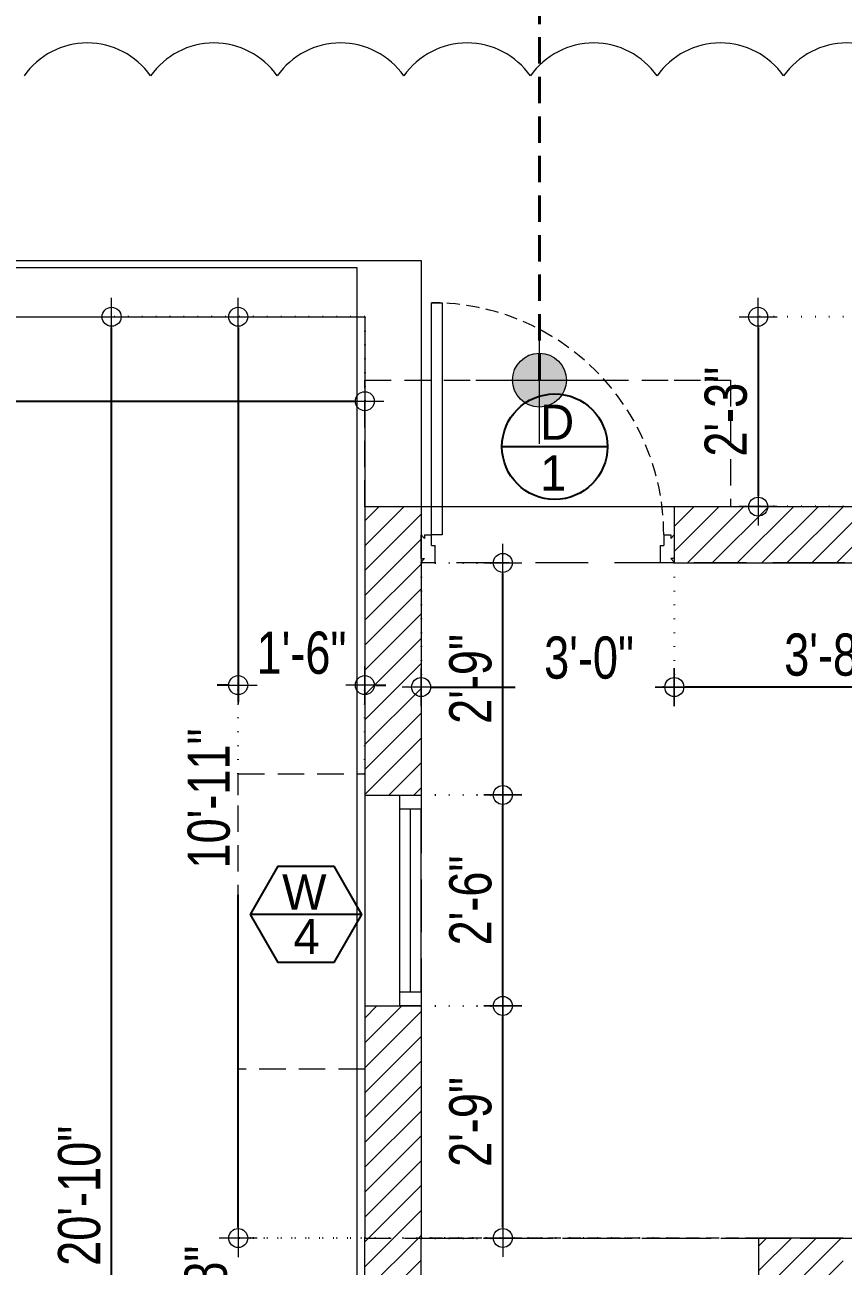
# Model space of a CAD drawing. Header units: inches. Extents: x 13 to 21264, y -72369 to -55.
# Drawn here: x 11349.2 to 11465.5, y -71150.6 to -70974.1 of the extents above; entities that cross this region are included whole.
import ezdxf

# ---------------------------------------------------------------- set-up
doc = ezdxf.new("R2010")
doc.units = ezdxf.units.IN
doc.header["$LTSCALE"] = 15
doc.header["$MEASUREMENT"] = 0
doc.header["$PDMODE"] = 34
for name, pattern in [('DOT2', [0.125, 0, -0.125]), ('HIDDEN', [0.375, 0.25, -0.125]), ('HIDDEN2', [0.1875, 0.125, -0.0625])]:
    doc.linetypes.add(name, pattern=pattern)
doc.layers.get('0').update_dxf_attribs({"linetype": 'CONTINUOUS', "lineweight": 13})
doc.layers.get('DEFPOINTS').update_dxf_attribs({"linetype": 'CONTINUOUS', "lineweight": 13})
doc.layers.add('1', color=8, linetype='CONTINUOUS')
doc.layers.add('2', color=36, linetype='CONTINUOUS')
for name, color, linetype, lineweight in [('A-Wall', 7, 'CONTINUOUS', 40), ('AR-WALL', 7, 'CONTINUOUS', 13), ('DOOR', 17, 'CONTINUOUS', 13), ('INNER DIM', 30, 'CONTINUOUS', 13), ('parapet wall', 4, 'CONTINUOUS', 13), ('WIN', 152, 'CONTINUOUS', 13)]:
    doc.layers.add(name, color=color, linetype=linetype, lineweight=lineweight)
doc.layers.add('AR-WALL HATCH', color=7, linetype='CONTINUOUS', lineweight=9, true_color=0xfa0000)
doc.layers.add('REVISION - 2', color=7, linetype='CONTINUOUS', lineweight=13, true_color=0x1a6600)
doc.layers.add('BOXTEXT', color=232, linetype='CONTINUOUS', true_color=0xbd005e)
doc.styles.add('rob', font='')
doc.styles.add('RS', font='', dxfattribs={"width": 0.8})
doc.styles.get('rob').set_extended_font_data('Century Gothic')
doc.styles.get('RS').set_extended_font_data('Century Gothic')
doc.dimstyles.new('SECTION DIM', dxfattribs={"dimscale": 0.6, "dimtxt": 9, "dimasz": 2, "dimexe": 0, "dimexo": 0, "dimgap": 1, "dimtad": 1, "dimzin": 3, "dimdsep": 46, "dimlunit": 4, "dimtxsty": 'RS', "dimblk1": 'CUT', "dimblk2": 'CUT', "dimsah": 1, "dimcen": 0, "dimclrd": 251, "dimclre": 21, "dimclrt": 4, "dimadec": 0, "dimazin": 0, "dimtfac": 1, "dimtix": 1, "dimtofl": 0, "dimtmove": 2, "dimatfit": 3, "dimfxl": 0, "dimtolj": 1, "dimtzin": 3, "dimarcsym": 0})
doc.dimstyles.new('WORKING DIM-altura', dxfattribs={"dimscale": 0, "dimtxt": 6, "dimasz": 1.5, "dimexe": 0, "dimexo": 0, "dimgap": 2, "dimtad": 1, "dimzin": 3, "dimdsep": 46, "dimlunit": 4, "dimtxsty": 'RS', "dimblk1": 'CUT-15', "dimblk2": 'CUT-15', "dimsah": 1, "dimcen": 0, "dimclrd": 49, "dimclre": 109, "dimclrt": 41, "dimadec": 0, "dimazin": 0, "dimtfac": 0.75, "dimtix": 1, "dimtofl": 0, "dimtmove": 2, "dimatfit": 2, "dimldrblk": 'CUT-15', "dimfxl": 1, "dimtolj": 1, "dimtzin": 3, "dimlwd": -1, "dimlwe": -1, "dimarcsym": 0})
pattern_1 = [(45, (16740.3535, -1712.1522), (-1.76776695, 1.76776695), [])]

# ---------------------------------------------------------------- blocks, each defined once
blk = doc.blocks.new('*U142')
at = {"layer": 'WIN', "ltscale": 2}
for p, q in [((0, 0), (30, 0)), ((2, -5), (0, -5)), ((0, -5), (0, -8)), ((28, -5), (2, -5)), ((2, -8), (2, -5)), ((30, -5), (28, -5)), ((28, -5), (28, -8)), ((30, -8), (30, -5)), ((28, -6.5), (2, -6.5)), ((0, -8), (2, -8)), ((28, -8), (2, -8)), ((28, -8), (30, -8))]:
    blk.add_line(p, q, dxfattribs=at)
blk = doc.blocks.new('CUT')
at = {"layer": 'INNER DIM', "color": 9}
blk.add_line((0, 1.8), (0, -1.8), dxfattribs=at)
at = {"layer": 'INNER DIM', "color": 8}
blk.add_line((-1.8, 0), (1.8, 0), dxfattribs=at)
at = {"layer": 'INNER DIM', "color": 9}
blk.add_circle((0, 0), 0.9, dxfattribs=at)
blk = doc.blocks.new('*D698')
at = {"layer": 'DEFPOINTS', "color": 0, "transparency": 16777216}
for p in [(11379.49, -71146.64), (11440.49, -71146.64, 0.01), (11397.49, -71154.64, 0.01)]:
    blk.add_point(p, dxfattribs=at)
at = {"layer": 'INNER DIM', "color": 251, "lineweight": -2, "transparency": 16777216}
for p, q in [((11379.49, -71145.14), (11379.49, -71143.64)), ((11379.49, -71156.14), (11379.49, -71157.64))]:
    blk.add_line(p, q, dxfattribs=at)
at = {"layer": 'INNER DIM', "color": 21, "linetype": 'DOT2', "lineweight": -2, "transparency": 16777216}
for p, q in [((11440.49, -71146.64), (11379.49, -71146.64)), ((11397.49, -71154.64), (11379.49, -71154.64))]:
    blk.add_line(p, q, dxfattribs=at)
at = {"layer": 'INNER DIM', "color": 251, "lineweight": -2, "transparency": 16777216, "xscale": 1.5, "yscale": 1.5, "zscale": 1.5}
for p, rotation in [((11379.49, -71146.64), 270), ((11379.49, -71154.64), 90)]:
    blk.add_blockref('CUT', p, dxfattribs=dict(at, rotation=rotation))
at = {"layer": 'INNER DIM', "color": 7, "lineweight": 0, "transparency": 16777216, "insert": (11374.91, -71150.64), "char_height": 6, "attachment_point": 5, "rotation": 90, "style": 'RS'}
blk.add_mtext('\\A1;8"', dxfattribs=at)
blk = doc.blocks.new('*D699')
at = {"layer": 'DEFPOINTS', "color": 0, "transparency": 16777216}
for p in [(11361.49, -71015.63), (11397.49, -71015.63, 0.01), (11401.49, -71265.63, 0.01)]:
    blk.add_point(p, dxfattribs=at)
at = {"layer": 'INNER DIM', "color": 21, "linetype": 'DOT2', "lineweight": -2, "transparency": 16777216}
for p, q in [((11397.49, -71015.63), (11361.49, -71015.63)), ((11401.49, -71265.63), (11361.49, -71265.63))]:
    blk.add_line(p, q, dxfattribs=at)
at = {"layer": 'INNER DIM', "color": 251, "lineweight": -2, "transparency": 16777216}
blk.add_line((11361.49, -71264.13), (11361.49, -71017.13), dxfattribs=at)
at = {"layer": 'INNER DIM', "color": 251, "lineweight": -2, "transparency": 16777216, "xscale": 1.5, "yscale": 1.5, "zscale": 1.5}
for p, rotation in [((11361.49, -71015.63), 90), ((11361.49, -71265.63), 270)]:
    blk.add_blockref('CUT', p, dxfattribs=dict(at, rotation=rotation))
at = {"layer": 'INNER DIM', "color": 7, "lineweight": 0, "transparency": 16777216, "insert": (11356.91, -71140.63), "char_height": 6, "attachment_point": 5, "rotation": 90, "style": 'RS'}
blk.add_mtext('\\A1;20\'-10"', dxfattribs=at)
blk = doc.blocks.new('*D728')
at = {"layer": 'DEFPOINTS', "color": 0, "transparency": 16777216}
for p in [(11129.5, -71015.63), (11397.49, -71015.63, 0.01), (11397.49, -71027.63)]:
    blk.add_point(p, dxfattribs=at)
at = {"layer": 'INNER DIM', "color": 21, "linetype": 'DOT2', "lineweight": -2, "transparency": 16777216}
for p, q in [((11129.5, -71015.63), (11129.5, -71027.63)), ((11397.49, -71015.63), (11397.49, -71027.63))]:
    blk.add_line(p, q, dxfattribs=at)
at = {"layer": 'INNER DIM', "color": 251, "lineweight": -2, "transparency": 16777216}
blk.add_line((11131, -71027.63), (11395.99, -71027.63), dxfattribs=at)
at = {"layer": 'INNER DIM', "color": 251, "lineweight": -2, "transparency": 16777216, "xscale": 1.5, "yscale": 1.5, "zscale": 1.5, "rotation": 180}
blk.add_blockref('CUT', (11129.5, -71027.63), dxfattribs=at)
at = {"layer": 'INNER DIM', "color": 251, "lineweight": -2, "transparency": 16777216, "xscale": 1.5, "yscale": 1.5, "zscale": 1.5}
blk.add_blockref('CUT', (11397.49, -71027.63), dxfattribs=at)
at = {"layer": 'INNER DIM', "color": 7, "lineweight": 0, "transparency": 16777216, "insert": (11263.49, -71023.06), "char_height": 6, "attachment_point": 5, "style": 'RS'}
blk.add_mtext('\\A1;22\'-4"', dxfattribs=at)
blk = doc.blocks.new('*D729')
at = {"layer": 'DEFPOINTS', "color": 0, "transparency": 16777216}
for p in [(11379.49, -71015.63), (11397.49, -71015.63, 0.01), (11397.49, -71146.64, 0.01)]:
    blk.add_point(p, dxfattribs=at)
at = {"layer": 'INNER DIM', "color": 21, "linetype": 'DOT2', "lineweight": -2, "transparency": 16777216}
for p, q in [((11397.49, -71015.63), (11379.49, -71015.63)), ((11397.49, -71146.64), (11379.49, -71146.64))]:
    blk.add_line(p, q, dxfattribs=at)
at = {"layer": 'INNER DIM', "color": 251, "lineweight": -2, "transparency": 16777216}
for p, q in [((11379.49, -71017.13), (11379.49, -71070.45)), ((11379.49, -71145.14), (11379.49, -71097.82))]:
    blk.add_line(p, q, dxfattribs=at)
at = {"layer": 'INNER DIM', "color": 251, "lineweight": -2, "transparency": 16777216, "xscale": 1.5, "yscale": 1.5, "zscale": 1.5}
for p, rotation in [((11379.49, -71015.63), 90), ((11379.49, -71146.64), 270)]:
    blk.add_blockref('CUT', p, dxfattribs=dict(at, rotation=rotation))
at = {"layer": 'INNER DIM', "color": 7, "lineweight": 0, "transparency": 16777216, "insert": (11375.33, -71084.13), "char_height": 6, "attachment_point": 5, "rotation": 90, "style": 'RS'}
blk.add_mtext('\\A1;10\'-11"', dxfattribs=at)
blk = doc.blocks.new('*D582')
at = {"layer": 'DEFPOINTS', "color": 0, "transparency": 16777216}
for p in [(11405.49, -71050.63, -0.01), (11441.49, -71050.63, -0.01), (11405.49, -71068.28)]:
    blk.add_point(p, dxfattribs=at)
at = {"layer": 'INNER DIM', "color": 21, "linetype": 'DOT2', "lineweight": -2, "transparency": 16777216}
for p, q in [((11405.49, -71050.63), (11405.49, -71068.28)), ((11441.49, -71050.63), (11441.49, -71068.28))]:
    blk.add_line(p, q, dxfattribs=at)
at = {"layer": 'INNER DIM', "color": 251, "lineweight": -2, "transparency": 16777216}
for p, q in [((11406.99, -71068.28), (11418.88, -71068.28)), ((11439.99, -71068.28), (11439.86, -71068.28))]:
    blk.add_line(p, q, dxfattribs=at)
at = {"layer": 'INNER DIM', "color": 251, "lineweight": -2, "transparency": 16777216, "xscale": 1.5, "yscale": 1.5, "zscale": 1.5}
for p, rotation in [((11405.49, -71068.28), 179.9999595723075), ((11441.49, -71068.28), 359.9999595723074)]:
    blk.add_blockref('CUT', p, dxfattribs=dict(at, rotation=rotation))
at = {"layer": 'INNER DIM', "color": 7, "lineweight": 0, "transparency": 16777216, "insert": (11429.37, -71064.13), "char_height": 6, "attachment_point": 5, "rotation": 360, "style": 'RS'}
blk.add_mtext('\\A1;3\'-0"', dxfattribs=at)
blk = doc.blocks.new('*D584')
at = {"layer": 'DEFPOINTS', "color": 0, "transparency": 16777216}
for p in [(11379.49, -71068.01), (11379.49, -71080.63), (11397.49, -71080.63)]:
    blk.add_point(p, dxfattribs=at)
at = {"layer": 'INNER DIM', "color": 251, "lineweight": -2, "transparency": 16777216}
for p, q in [((11377.99, -71068.01), (11376.49, -71068.01)), ((11398.99, -71068.01), (11400.49, -71068.01))]:
    blk.add_line(p, q, dxfattribs=at)
at = {"layer": 'INNER DIM', "color": 21, "linetype": 'DOT2', "lineweight": -2, "transparency": 16777216}
for p, q in [((11379.49, -71080.63), (11379.49, -71068.01)), ((11397.49, -71080.63), (11397.49, -71068.01))]:
    blk.add_line(p, q, dxfattribs=at)
at = {"layer": 'INNER DIM', "color": 251, "lineweight": -2, "transparency": 16777216, "xscale": 1.5, "yscale": 1.5, "zscale": 1.5}
for p, rotation in [((11379.49, -71068.01), 359.9997360765959), ((11397.49, -71068.01), 179.9997360765959)]:
    blk.add_blockref('CUT', p, dxfattribs=dict(at, rotation=rotation))
at = {"layer": 'INNER DIM', "color": 7, "lineweight": 0, "transparency": 16777216, "insert": (11388.49, -71063.44), "char_height": 6, "attachment_point": 5, "rotation": 359.9997, "style": 'RS'}
blk.add_mtext('\\A1;1\'-6"', dxfattribs=at)
blk = doc.blocks.new('*D590')
at = {"layer": 'DEFPOINTS', "color": 0, "transparency": 16777216}
for p in [(11469.5, -71015.63, -0.02), (11453.41, -71042.63), (11469.5, -71042.63, -0.01)]:
    blk.add_point(p, dxfattribs=at)
at = {"layer": 'INNER DIM', "color": 21, "linetype": 'DOT2', "lineweight": -2, "transparency": 16777216}
for p, q in [((11469.5, -71015.63), (11453.41, -71015.63)), ((11469.5, -71042.63), (11453.41, -71042.63))]:
    blk.add_line(p, q, dxfattribs=at)
at = {"layer": 'INNER DIM', "color": 251, "lineweight": -2, "transparency": 16777216}
blk.add_line((11453.41, -71017.13), (11453.41, -71041.13), dxfattribs=at)
at = {"layer": 'INNER DIM', "color": 251, "lineweight": -2, "transparency": 16777216, "xscale": 1.5, "yscale": 1.5, "zscale": 1.5}
for p, rotation in [((11453.41, -71015.63), 90), ((11453.41, -71042.63), 270)]:
    blk.add_blockref('CUT', p, dxfattribs=dict(at, rotation=rotation))
at = {"layer": 'INNER DIM', "color": 7, "lineweight": 0, "transparency": 16777216, "insert": (11448.84, -71029.13), "char_height": 6, "attachment_point": 5, "rotation": 90, "style": 'RS'}
blk.add_mtext('\\A1;2\'-3"', dxfattribs=at)
blk = doc.blocks.new('36-dp')
at = {"layer": 'DOOR', "color": 247}
for p, q in [((-36, 0.125), (-34, 0.125)), ((-36, 0), (-36, 0.125)), ((-36, 0), (-35.5, -0.5)), ((-34, -2.375), (-34, 0.125)), ((-2, 0.125), (-2, -2.375)), ((-2, 0.125), (0, 0.125)), ((0, 0), (-0.5, -0.5)), ((0, 0.125), (0, 0)), ((-36, -3.875), (-36, -0.5)), ((-36, -0.5), (-35.5, -0.5)), ((0, -0.5), (-0.5, -0.5)), ((0, -0.5), (0, -3.875)), ((-36, -3.875), (-35.5, -3.375)), ((-35.5, -3.875), (-35.5, -3.375)), ((-34.5, -3.875), (-34.5, -2.375)), ((-34, -2.375), (-34.5, -2.375)), ((-1.5, -2.375), (-2, -2.375)), ((-1.5, -2.375), (-1.5, -3.875)), ((0, -3.875), (-0.5, -3.375)), ((-0.5, -3.875), (-0.5, -3.375)), ((-34.5, -3.875), (-35.5, -3.875)), ((-0.5, -3.875), (-1.5, -3.875))]:
    blk.add_line(p, q, dxfattribs=at)
blk.add_lwpolyline([(-1.5, -3.875), (-1.5, -36.875), (-3, -36.875), (-3, -3.875)], close=True, dxfattribs=at)
at = {"layer": 'DOOR', "color": 247, "linetype": 'HIDDEN2'}
blk.add_arc((-1.5, -3.875), 33, 180, 270, dxfattribs=at)
blk = doc.blocks.new('D1...')
at = {"layer": 'BOXTEXT'}
blk.add_line((7.5, 0), (-7.5, 0), dxfattribs=at)
blk.add_circle((0, 0), 7.5, dxfattribs=at)
at = {"layer": 'BOXTEXT', "style": 'rob'}
for s, p in [('D', (-2.06, 0.98)), ('1', (-2.06, -6.24))]:
    blk.add_text(s, height=5, dxfattribs=at).set_placement(p)
blk = doc.blocks.new('*D596')
at = {"layer": 'DEFPOINTS', "color": 0, "transparency": 16777216}
for p in [(11441.49, -71050.63, -0.01), (11485.5, -71050.64, -0.03), (11441.49, -71068.28)]:
    blk.add_point(p, dxfattribs=at)
at = {"layer": 'INNER DIM', "color": 21, "linetype": 'DOT2', "lineweight": -2, "transparency": 16777216}
for p, q in [((11441.49, -71050.63), (11441.49, -71068.28)), ((11485.5, -71050.64), (11485.5, -71068.29))]:
    blk.add_line(p, q, dxfattribs=at)
at = {"layer": 'INNER DIM', "color": 251, "lineweight": -2, "transparency": 16777216}
blk.add_line((11484, -71068.29), (11442.99, -71068.28), dxfattribs=at)
at = {"layer": 'INNER DIM', "color": 251, "lineweight": -2, "transparency": 16777216, "xscale": 1.5, "yscale": 1.5, "zscale": 1.5}
for p, rotation in [((11441.49, -71068.28), 179.9940647429959), ((11485.5, -71068.29), 359.9940647429959)]:
    blk.add_blockref('CUT', p, dxfattribs=dict(at, rotation=rotation))
at = {"layer": 'INNER DIM', "color": 7, "lineweight": 0, "transparency": 16777216, "insert": (11463.5, -71063.71), "char_height": 6, "attachment_point": 5, "rotation": 359.9941, "style": 'RS'}
blk.add_mtext('\\A1;3\'-8"', dxfattribs=at)
blk = doc.blocks.new('*D597')
at = {"layer": 'DEFPOINTS', "color": 0, "transparency": 16777216}
for p in [(11405.49, -71050.63, -0.01), (11417.1, -71050.63), (11405.49, -71083.63)]:
    blk.add_point(p, dxfattribs=at)
at = {"layer": 'INNER DIM', "color": 21, "linetype": 'DOT2', "lineweight": -2, "transparency": 16777216}
for p, q in [((11405.49, -71050.63), (11417.1, -71050.63)), ((11405.49, -71083.63), (11417.1, -71083.63))]:
    blk.add_line(p, q, dxfattribs=at)
at = {"layer": 'INNER DIM', "color": 251, "lineweight": -2, "transparency": 16777216}
blk.add_line((11417.1, -71082.13), (11417.1, -71052.13), dxfattribs=at)
at = {"layer": 'INNER DIM', "color": 251, "lineweight": -2, "transparency": 16777216, "xscale": 1.5, "yscale": 1.5, "zscale": 1.5}
for p, rotation in [((11417.1, -71050.63), 90), ((11417.1, -71083.63), 270)]:
    blk.add_blockref('CUT', p, dxfattribs=dict(at, rotation=rotation))
at = {"layer": 'INNER DIM', "color": 7, "lineweight": 0, "transparency": 16777216, "insert": (11412.53, -71067.13), "char_height": 6, "attachment_point": 5, "rotation": 90, "style": 'RS'}
blk.add_mtext('\\A1;2\'-9"', dxfattribs=at)
blk = doc.blocks.new('*D598')
at = {"layer": 'DEFPOINTS', "color": 0, "transparency": 16777216}
for p in [(11405.49, -71083.63, -0.01), (11417.1, -71083.63), (11405.49, -71113.63)]:
    blk.add_point(p, dxfattribs=at)
at = {"layer": 'INNER DIM', "color": 21, "linetype": 'DOT2', "lineweight": -2, "transparency": 16777216}
for p, q in [((11405.49, -71083.63), (11417.1, -71083.63)), ((11405.49, -71113.63), (11417.1, -71113.63))]:
    blk.add_line(p, q, dxfattribs=at)
at = {"layer": 'INNER DIM', "color": 251, "lineweight": -2, "transparency": 16777216}
blk.add_line((11417.1, -71112.13), (11417.1, -71085.13), dxfattribs=at)
at = {"layer": 'INNER DIM', "color": 251, "lineweight": -2, "transparency": 16777216, "xscale": 1.5, "yscale": 1.5, "zscale": 1.5}
for p, rotation in [((11417.1, -71083.63), 90), ((11417.1, -71113.63), 270)]:
    blk.add_blockref('CUT', p, dxfattribs=dict(at, rotation=rotation))
at = {"layer": 'INNER DIM', "color": 7, "lineweight": 0, "transparency": 16777216, "insert": (11412.53, -71098.63), "char_height": 6, "attachment_point": 5, "rotation": 90, "style": 'RS'}
blk.add_mtext('\\A1;2\'-6"', dxfattribs=at)
blk = doc.blocks.new('*D599')
at = {"layer": 'DEFPOINTS', "color": 0, "transparency": 16777216}
for p in [(11405.49, -71113.63, -0.01), (11417.1, -71113.63), (11405.49, -71146.63)]:
    blk.add_point(p, dxfattribs=at)
at = {"layer": 'INNER DIM', "color": 21, "linetype": 'DOT2', "lineweight": -2, "transparency": 16777216}
for p, q in [((11405.49, -71113.63), (11417.1, -71113.63)), ((11405.49, -71146.63), (11417.1, -71146.63))]:
    blk.add_line(p, q, dxfattribs=at)
at = {"layer": 'INNER DIM', "color": 251, "lineweight": -2, "transparency": 16777216}
blk.add_line((11417.1, -71145.13), (11417.1, -71115.13), dxfattribs=at)
at = {"layer": 'INNER DIM', "color": 251, "lineweight": -2, "transparency": 16777216, "xscale": 1.5, "yscale": 1.5, "zscale": 1.5}
for p, rotation in [((11417.1, -71113.63), 90), ((11417.1, -71146.63), 270)]:
    blk.add_blockref('CUT', p, dxfattribs=dict(at, rotation=rotation))
at = {"layer": 'INNER DIM', "color": 7, "lineweight": 0, "transparency": 16777216, "insert": (11412.53, -71130.13), "char_height": 6, "attachment_point": 5, "rotation": 90, "style": 'RS'}
blk.add_mtext('\\A1;2\'-9"', dxfattribs=at)
blk = doc.blocks.new('A$C470379A0')
at = {"layer": 'BOXTEXT'}
blk.add_line((15.78, 7.22), (0, 7.22), dxfattribs=at)
blk.add_lwpolyline([(0, 7.22), (3.95, 14.05), (11.84, 14.05), (15.78, 7.22), (11.84, 0.39), (3.95, 0.39)], close=True, dxfattribs=at)
at = {"layer": 'BOXTEXT', "style": 'rob'}
for s, p in [('W', (4.49, 7.89)), ('4', (6.11, 1.56))]:
    blk.add_text(s, height=5, dxfattribs=at).set_placement(p)
blk = doc.blocks.new('CUT-15')
h = blk.add_hatch(color=256)
h.dxf.hatch_style = 1
edge = h.paths.add_edge_path()
edge.add_arc((0, 0), 0.638, -180, 180)
for p, q in [((0, -1.509), (0, 1.509)), ((1.509, 0), (-1.509, 0))]:
    blk.add_line(p, q)
blk.add_circle((0, 0), 0.638)

msp = doc.modelspace()

# ---------------------------------------------------------------- hatches: boundary and pattern name
at = {"layer": 'AR-WALL HATCH', "lineweight": 0, "ltscale": 3}
h = msp.add_hatch(dxfattribs=at)
h.set_pattern_fill('ANSI31', color=256, scale=20)
h.set_pattern_definition(pattern_1)
h.paths.add_polyline_path([(11397.485, -71083.634), (11405.485, -71083.634), (11405.486, -71042.635), (11397.486, -71042.635)])
h.paths.add_polyline_path([(11405.485, -71113.634), (11397.485, -71113.634), (11397.486, -71265.634), (11405.486, -71265.634)])
h = msp.add_hatch(dxfattribs=at)
h.set_pattern_fill('ANSI31', color=256, scale=20)
h.set_pattern_definition([(45, (-12204.1135, -67082.0364), (-1.76776695, 1.76776695), [])])
h.paths.add_polyline_path([(11405.485, -71050.635), (11405.486, -71042.635), (11405.485, -71042.635)])
h.paths.add_polyline_path([(11441.494, -71042.635), (11441.494, -71050.635), (11485.502, -71050.635), (11485.502, -71042.635)])
h = msp.add_hatch(dxfattribs=at)
h.set_pattern_fill('ANSI31', color=256, scale=20)
h.set_pattern_definition(pattern_1)
h.paths.add_polyline_path([(11453.5, -71146.635), (11453.5, -71154.635), (11465.498, -71154.635), (11465.498, -71146.635)])

# ---------------------------------------------------------------- linework, layer by layer
at = {"color": 1, "lineweight": 0, "ltscale": 3}
msp.add_lwpolyline([(9275.078, -72094.491), (9275.078, -71345.76), (11396.382, -71345.76), (11396.382, -71008.659), (11139.099, -71008.659), (11139.099, -70939.717), (10986.584, -70939.717), (10986.584, -70580.336), (11804.834, -70580.336), (11804.834, -70936.992), (11605.288, -70936.992), (11605.288, -71006.061), (11605.288, -71340.974), (11635.113, -71340.974), (11635.113, -71313.444), (11820.52, -71313.444), (11820.52, -72103.233), (9274.727, -72103.233), (9274.727, -72093.122), (9274.727, -72090.418), (9275.097, -72090.418)], dxfattribs=at)
at = {"layer": '1', "linetype": 'HIDDEN', "lineweight": 0, "elevation": -0.009}
msp.add_lwpolyline([(11397.486, -71042.635), (11397.486, -71024.635), (11441.486, -71024.635), (11449.486, -71024.635), (11449.486, -71042.635)], dxfattribs=at)
at = {"layer": '1', "linetype": 'HIDDEN', "lineweight": 0}
msp.add_lwpolyline([(11397.485, -71113.634), (11397.485, -71122.634), (11379.485, -71122.634), (11379.485, -71083.634), (11379.485, -71080.634), (11397.485, -71080.635)], dxfattribs=at)
at = {"layer": '2', "lineweight": 0, "elevation": -0.009}
msp.add_lwpolyline([(11441.494, -71042.635), (11405.486, -71042.635)], dxfattribs=at)
at = {"layer": '2', "linetype": 'HIDDEN', "lineweight": 0, "ltscale": 2, "elevation": -0.009}
msp.add_lwpolyline([(11485.502, -71050.633), (11405.486, -71050.633), (11405.486, -71146.635), (11589.499, -71146.635), (11589.499, -71050.633), (11460.494, -71050.633)], dxfattribs=at)
at = {"layer": '2', "linetype": 'HIDDEN', "lineweight": 0, "elevation": -0.009}
msp.add_lwpolyline([(11613.497, -71265.631), (11397.489, -71265.631), (11397.489, -71146.639), (11613.497, -71146.639)], close=True, dxfattribs=at)
at = {"layer": '2', "linetype": 'HIDDEN', "lineweight": 0, "ltscale": 0.5, "elevation": -0.017}
msp.add_lwpolyline([(11453.5, -71146.634), (11405.486, -71146.635)], dxfattribs=at)
at = {"layer": 'A-Wall', "lineweight": 0, "ltscale": 3}
for points, elevation in [([(11397.486, -71265.634), (11397.486, -71146.635)], -0.017), ([(11405.486, -71265.634), (11405.487, -71146.635)], -0.017), ([(11465.498, -71146.635), (11453.5, -71146.634)], -0.003), ([(11453.5, -71154.634), (11453.5, -71146.634)], -0.001)]:
    msp.add_lwpolyline(points, dxfattribs=dict(at, elevation=elevation))
at = {"layer": 'AR-WALL', "lineweight": 0}
for p, q in [((11405.486, -71042.635, -0.009), (11397.485, -71042.635, -0.009)), ((11397.485, -71042.635, -0.009), (11397.485, -71083.634, -0.009)), ((11405.486, -71042.635, -0.017), (11405.485, -71083.634, -0.009)), ((11485.502, -71042.635, -0.009), (11441.494, -71042.635, -0.009)), ((11397.485, -71083.634), (11405.486, -71083.634)), ((11397.485, -71113.634, -0.009), (11397.485, -71146.635, -0.009)), ((11397.485, -71113.634), (11405.486, -71113.634)), ((11405.485, -71113.634, -0.009), (11405.485, -71146.635, -0.009))]:
    msp.add_line(p, q, dxfattribs=at)
at = {"layer": 'AR-WALL', "lineweight": 0, "elevation": -0.009}
for points in [[(11441.494, -71050.635), (11441.494, -71042.635)], [(11441.494, -71050.635), (11485.502, -71050.635)]]:
    msp.add_lwpolyline(points, dxfattribs=at)
at = {"layer": 'parapet wall', "lineweight": 0, "ltscale": 3, "elevation": -0.017}
for points in [[(11005.503, -70575.626), (11005.503, -70947.634), (11129.5, -70947.634), (11129.499, -71015.633), (11397.486, -71015.635), (11397.486, -71042.635)], [(11013.503, -70575.626), (11013.503, -70939.634), (11137.5, -70939.634), (11137.499, -71007.633), (11405.486, -71007.635), (11405.486, -71042.635)]]:
    msp.add_lwpolyline(points, dxfattribs=at)
at = {"layer": 'REVISION - 2', "color": 222, "lineweight": 0, "ltscale": 3, "true_color": 0xb8008a}
msp.add_lwpolyline([(11648.655, -70987.762, 0.5205671), (11637.035, -70981.382, 0.5205671), (11619.035, -70981.382, 0.5205671), (11601.035, -70981.382, 0.5205671), (11583.035, -70981.382, 0.5205671), (11565.035, -70981.382, 0.5205671), (11547.035, -70981.382, 0.5205671), (11529.035, -70981.382, 0.5205671), (11511.035, -70981.382, 0.5205671), (11493.035, -70981.382, 0.5205671), (11475.035, -70981.382, 0.5205671), (11457.035, -70981.382, 0.5205671), (11439.035, -70981.382, 0.5205671), (11421.035, -70981.382, 0.5205671), (11403.035, -70981.382, 0.5205671), (11385.035, -70981.382, 0.5205671), (11367.035, -70981.382, 0.5205671), (11349.035, -70981.382, 0.5205671)], format="xyb", dxfattribs=at)

# ---------------------------------------------------------------- block references
at = {"layer": 'BOXTEXT', "lineweight": 0}
for name, p in [('D1...', (11424.487, -71034.1, -0.014)), ('A$C470379A0', (11381.242, -71107.824, 0.022))]:
    msp.add_blockref(name, p, dxfattribs=at)
at = {"layer": 'DOOR', "lineweight": 0, "xscale": 0.9999522030621435, "yscale": 0.9999522030621435, "zscale": 0.9999522030621435, "rotation": 180.0000646759478}
msp.add_blockref('36-dp', (11405.486, -71050.51, -0.009), dxfattribs=at)
at = {"layer": 'WIN', "lineweight": 0, "xscale": -1, "rotation": 90.00000194074741}
msp.add_blockref('*U142', (11397.485, -71083.634), dxfattribs=at)

# ---------------------------------------------------------------- dimensions: what is measured, and where the dimension line sits
at = {"layer": 'INNER DIM', "lineweight": 0}
for base, p1, p2, picture, middle in [((11361.485, -71015.635, -0.014), (11401.485, -71265.634, -0.004), (11397.485, -71015.635, -0.009), '*D699', (11356.914, -71140.634, -0.014)), ((11379.485, -71146.635, -0.009), (11397.485, -71154.635, -0.004), (11440.485, -71146.635, -0.004), '*D698', (11374.914, -71150.635, -0.009))]:
    dim = msp.add_linear_dim(base=base, p1=p1, p2=p2, angle=90, dimstyle='SECTION DIM', override={"dimscale": 1, "dimtxt": 6, "dimasz": 1.5, "dimclrt": 7, "dimfxl": 2}, dxfattribs=at)
    dim.commit()
    dim.dimension.update_dxf_attribs({"geometry": picture, "text_midpoint": middle})
for base, p1, p2, angle, override, picture, middle, dimtype in [((11379.485, -71015.635, -0.009), (11397.485, -71146.635, -0.004), (11397.486, -71015.635, -0.004), 90, {"dimscale": 1, "dimtxt": 6, "dimasz": 1.5, "dimclrt": 7, "dimfxl": 2}, '*D729', (11375.334, -71084.135, -0.009), 160), ((11405.485, -71068.284), (11441.494, -71050.635, -0.009), (11405.485, -71050.635, -0.009), 179.99996, {"dimscale": 1, "dimtxt": 6, "dimasz": 1.5, "dimclrt": 7, "dimfxl": 2, "dimtfill": 0, "dimtfillclr": 7}, '*D582', (11429.37, -71064.133), 161)]:
    dim = msp.add_linear_dim(base=base, p1=p1, p2=p2, angle=angle, dimstyle='SECTION DIM', override=override, dxfattribs=at)
    dim.commit()
    dim.dimension.update_dxf_attribs({"geometry": picture, "text_midpoint": middle, "dimtype": dimtype})
for p1, p2, distance, picture, middle in [((11469.502, -71015.633, -0.017), (11469.502, -71042.635, -0.009), -16.095, '*D590', (11448.835, -71029.134)), ((11405.486, -71083.634), (11405.486, -71050.635, -0.009), -11.615, '*D597', (11412.529, -71067.135)), ((11485.502, -71050.639, -0.026), (11441.494, -71050.635, -0.009), 17.649, '*D596', (11463.497, -71063.714)), ((11397.485, -71080.635), (11379.485, -71080.634), -12.622, '*D584', (11388.485, -71063.441)), ((11405.486, -71113.634), (11405.486, -71083.634, -0.009), -11.615, '*D598', (11412.529, -71098.634)), ((11405.486, -71146.634), (11405.486, -71113.634, -0.009), -11.615, '*D599', (11412.529, -71130.134))]:
    dim = msp.add_aligned_dim(p1=p1, p2=p2, distance=distance, dimstyle='SECTION DIM', override={"dimscale": 1, "dimtxt": 6, "dimasz": 1.5, "dimclrt": 7, "dimfxl": 2, "dimtfill": 0, "dimtfillclr": 7}, dxfattribs=at)
    dim.commit()
    dim.dimension.update_dxf_attribs({"geometry": picture, "text_midpoint": middle})
dim = msp.add_linear_dim(base=(11397.485, -71027.633, -0.009), p1=(11129.498, -71015.633, -0.009), p2=(11397.485, -71015.635, -0.004), dimstyle='SECTION DIM', override={"dimscale": 1, "dimtxt": 6, "dimasz": 1.5, "dimclrt": 7, "dimfxl": 2}, dxfattribs=at)
dim.commit()
dim.dimension.update_dxf_attribs({"geometry": '*D728', "text_midpoint": (11263.492, -71023.062, -0.009)})

# ---------------------------------------------------------------- leaders
at = {"layer": 'A-Wall', "color": 1, "linetype": 'HIDDEN', "lineweight": 0}
msp.add_leader([(11422.313, -71024.635, -0.009), (11422.313, -70964.736, -0.009), (11373.558, -70964.736, -0.009)], dimstyle='WORKING DIM-altura', override={"dimscale": 1, "dimasz": 6, "dimtad": 0, "dimfxl": 0, "dimfxlon": 1, "dimarcsym": 2}, dxfattribs=at)

doc.saveas('drawing.dxf')
